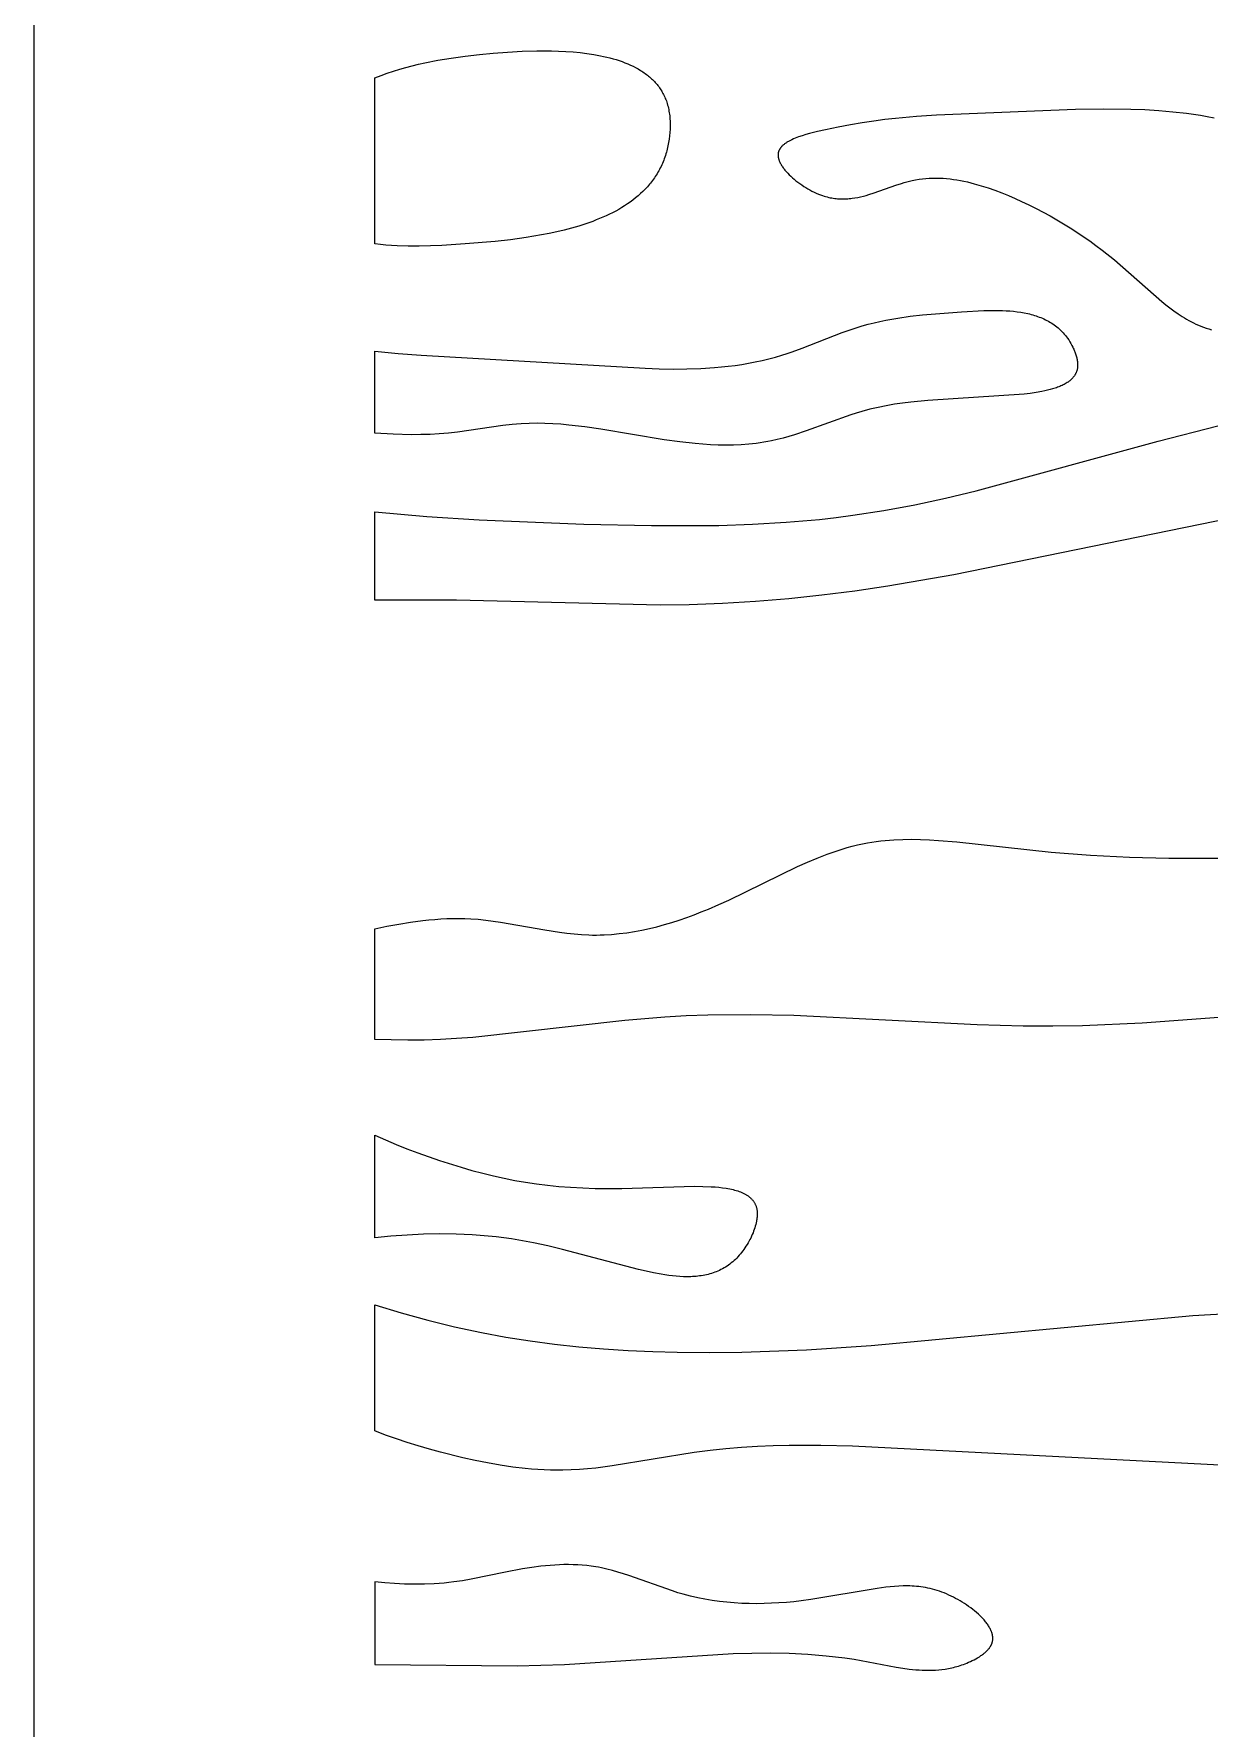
# Model space of a CAD drawing. Header units: millimetres. Extents: x 735 to 1140, y 263 to 1308.
# Drawn here: x 735.2 to 907.6, y 525.6 to 773.9 of the extents above; entities that cross this region are included whole.
import ezdxf

# ---------------------------------------------------------------- set-up
doc = ezdxf.new("R2010")
doc.units = ezdxf.units.MM
doc.layers.add('DEFAULT_LAYER', color=1, linetype='Continuous', true_color=0xff0000)

msp = doc.modelspace()

# ---------------------------------------------------------------- linework, layer by layer
at = {"layer": 'DEFAULT_LAYER'}
for p, q in [((735.25, 1308.34), (735.25, 262.59)), ((792.57, 769.71), (794.47, 770.08)), ((794.47, 770.08), (796.43, 770.4)), ((796.43, 770.4), (798.47, 770.68)), ((798.47, 770.68), (800.6, 770.92)), ((800.6, 770.92), (802.62, 771.12)), ((802.62, 771.12), (804.7, 771.28)), ((804.7, 771.28), (806.83, 771.4)), ((806.83, 771.4), (808.99, 771.46)), ((808.99, 771.46), (811.14, 771.45)), ((811.14, 771.45), (812.2, 771.42)), ((812.2, 771.42), (813.26, 771.37)), ((813.26, 771.37), (814.31, 771.3)), ((814.31, 771.3), (815.34, 771.2)), ((815.34, 771.2), (816.35, 771.07)), ((816.35, 771.07), (817.35, 770.92)), ((817.35, 770.92), (818.32, 770.75)), ((818.32, 770.75), (818.79, 770.65)), ((818.79, 770.65), (819.26, 770.54)), ((819.26, 770.54), (819.72, 770.42)), ((819.72, 770.42), (820.18, 770.3)), ((820.18, 770.3), (820.62, 770.17)), ((820.62, 770.17), (821.06, 770.03)), ((821.06, 770.03), (821.49, 769.88)), ((785.25, 767.52), (786.16, 767.86)), ((786.16, 767.86), (787.07, 768.19)), ((787.07, 768.19), (787.98, 768.49)), ((787.98, 768.49), (788.89, 768.77)), ((788.89, 768.77), (789.8, 769.03)), ((789.8, 769.03), (790.71, 769.28)), ((790.71, 769.28), (791.64, 769.5)), ((791.64, 769.5), (792.57, 769.71)), ((821.49, 769.88), (821.91, 769.72)), ((821.91, 769.72), (822.32, 769.56)), ((822.32, 769.56), (822.72, 769.38)), ((822.72, 769.38), (823.11, 769.2)), ((823.11, 769.2), (823.49, 769)), ((823.49, 769), (823.86, 768.8)), ((823.86, 768.8), (824.21, 768.59)), ((824.21, 768.59), (824.39, 768.48)), ((824.39, 768.48), (824.56, 768.37)), ((824.56, 768.37), (824.73, 768.25)), ((824.73, 768.25), (824.9, 768.13)), ((824.9, 768.13), (825.06, 768.01)), ((825.06, 768.01), (825.22, 767.89)), ((825.22, 767.89), (825.37, 767.76)), ((825.37, 767.76), (825.53, 767.64)), ((825.53, 767.64), (825.68, 767.51)), ((785.25, 743.15), (785.25, 767.52)), ((825.68, 767.51), (825.82, 767.37)), ((825.82, 767.37), (825.97, 767.24)), ((825.97, 767.24), (826.1, 767.1)), ((826.1, 767.1), (826.24, 766.96)), ((826.24, 766.96), (826.37, 766.81)), ((826.37, 766.81), (826.5, 766.67)), ((826.5, 766.67), (826.63, 766.52)), ((826.63, 766.52), (826.75, 766.36)), ((826.75, 766.36), (826.87, 766.21)), ((826.87, 766.21), (826.98, 766.05)), ((826.98, 766.05), (827.09, 765.89)), ((827.09, 765.89), (827.2, 765.72)), ((827.2, 765.72), (827.31, 765.56)), ((827.31, 765.56), (827.4, 765.39)), ((827.4, 765.39), (827.5, 765.21)), ((827.5, 765.21), (827.59, 765.04)), ((827.59, 765.04), (827.68, 764.86)), ((827.68, 764.86), (827.76, 764.68)), ((827.76, 764.68), (827.84, 764.49)), ((827.84, 764.49), (827.92, 764.3)), ((827.92, 764.3), (827.99, 764.11)), ((827.99, 764.11), (828.05, 763.92)), ((828.05, 763.92), (828.12, 763.72)), ((828.12, 763.72), (828.18, 763.5)), ((828.18, 763.5), (828.24, 763.28)), ((828.24, 763.28), (828.29, 763.06)), ((828.29, 763.06), (828.34, 762.84)), ((828.34, 762.84), (828.38, 762.61)), ((828.38, 762.61), (828.42, 762.38)), ((887.98, 762.84), (867.61, 762.01)), ((892.03, 762.91), (887.98, 762.84)), ((896.11, 762.87), (892.03, 762.91)), ((898.16, 762.79), (896.11, 762.87)), ((900.2, 762.67), (898.16, 762.79)), ((902.24, 762.49), (900.2, 762.67)), ((828.42, 762.38), (828.45, 762.15)), ((828.45, 762.15), (828.48, 761.91)), ((828.48, 761.91), (828.5, 761.67)), ((828.5, 761.67), (828.52, 761.44)), ((828.52, 761.44), (828.53, 761.2)), ((828.53, 761.2), (828.54, 760.95)), ((828.54, 760.95), (828.55, 760.71)), ((828.55, 760.22), (828.54, 759.98)), ((828.55, 760.71), (828.55, 760.47)), ((828.55, 760.47), (828.55, 760.22)), ((853.19, 760.28), (851.32, 759.89)), ((854.99, 760.62), (853.19, 760.28)), ((856.72, 760.91), (854.99, 760.62)), ((858.4, 761.17), (856.72, 760.91)), ((860.03, 761.38), (858.4, 761.17)), ((861.61, 761.56), (860.03, 761.38)), ((864.66, 761.83), (861.61, 761.56)), ((867.61, 762.01), (864.66, 761.83)), ((904.28, 762.26), (902.24, 762.49)), ((906.3, 761.96), (904.28, 762.26)), ((907.31, 761.78), (906.3, 761.96)), ((908.32, 761.59), (907.31, 761.78)), ((828.33, 758.01), (828.23, 757.53)), ((828.4, 758.5), (828.33, 758.01)), ((828.47, 758.99), (828.4, 758.5)), ((828.51, 759.48), (828.47, 758.99)), ((828.54, 759.98), (828.51, 759.48)), ((845.09, 757.62), (845.02, 757.55)), ((845.17, 757.68), (845.09, 757.62)), ((845.25, 757.75), (845.17, 757.68)), ((845.33, 757.81), (845.25, 757.75)), ((845.41, 757.87), (845.33, 757.81)), ((845.5, 757.93), (845.41, 757.87)), ((845.59, 757.99), (845.5, 757.93)), ((845.68, 758.05), (845.59, 757.99)), ((845.78, 758.11), (845.68, 758.05)), ((845.88, 758.16), (845.78, 758.11)), ((845.98, 758.22), (845.88, 758.16)), ((846.19, 758.33), (845.98, 758.22)), ((846.41, 758.43), (846.19, 758.33)), ((846.64, 758.54), (846.41, 758.43)), ((846.87, 758.64), (846.64, 758.54)), ((847.12, 758.73), (846.87, 758.64)), ((847.37, 758.83), (847.12, 758.73)), ((847.89, 759.01), (847.37, 758.83)), ((848.44, 759.17), (847.89, 759.01)), ((849, 759.33), (848.44, 759.17)), ((850.16, 759.63), (849, 759.33)), ((851.32, 759.89), (850.16, 759.63)), ((827.51, 755.18), (827.41, 754.96)), ((827.6, 755.41), (827.51, 755.18)), ((827.69, 755.64), (827.6, 755.41)), ((827.77, 755.88), (827.69, 755.64)), ((827.86, 756.12), (827.77, 755.88)), ((827.93, 756.35), (827.86, 756.12)), ((828, 756.58), (827.93, 756.35)), ((828.06, 756.81), (828, 756.58)), ((828.12, 757.05), (828.06, 756.81)), ((828.23, 757.53), (828.12, 757.05)), ((844.39, 756.36), (844.38, 756.31)), ((844.38, 756.31), (844.38, 756.26)), ((844.38, 756.26), (844.38, 756.2)), ((844.38, 756.2), (844.38, 756.15)), ((844.38, 756.15), (844.38, 756.1)), ((844.38, 756.1), (844.39, 756.05)), ((844.4, 756.46), (844.39, 756.41)), ((844.39, 756.41), (844.39, 756.36)), ((844.39, 756.05), (844.39, 756)), ((844.39, 756), (844.4, 755.94)), ((844.41, 756.55), (844.4, 756.5)), ((844.4, 756.5), (844.4, 756.46)), ((844.4, 755.94), (844.4, 755.89)), ((844.4, 755.89), (844.41, 755.84)), ((844.43, 756.6), (844.41, 756.55)), ((844.41, 755.84), (844.42, 755.79)), ((844.42, 755.79), (844.44, 755.73)), ((844.44, 756.64), (844.43, 756.6)), ((844.45, 756.68), (844.44, 756.64)), ((844.44, 755.73), (844.45, 755.68)), ((844.46, 756.72), (844.45, 756.68)), ((844.45, 755.68), (844.46, 755.62)), ((844.47, 756.76), (844.46, 756.72)), ((844.46, 755.62), (844.48, 755.57)), ((844.49, 756.8), (844.47, 756.76)), ((844.48, 755.57), (844.5, 755.51)), ((844.5, 756.84), (844.49, 756.8)), ((844.52, 756.88), (844.5, 756.84)), ((844.5, 755.51), (844.51, 755.46)), ((844.51, 755.46), (844.53, 755.4)), ((844.54, 756.91), (844.52, 756.88)), ((844.53, 755.4), (844.55, 755.35)), ((844.56, 756.95), (844.54, 756.91)), ((844.55, 755.35), (844.6, 755.24)), ((844.58, 756.99), (844.56, 756.95)), ((844.6, 757.03), (844.58, 756.99)), ((844.62, 757.06), (844.6, 757.03)), ((844.6, 755.24), (844.65, 755.13)), ((844.64, 757.1), (844.62, 757.06)), ((844.67, 757.14), (844.64, 757.1)), ((844.65, 755.13), (844.7, 755.01)), ((844.69, 757.17), (844.67, 757.14)), ((844.72, 757.21), (844.69, 757.17)), ((844.74, 757.24), (844.72, 757.21)), ((844.77, 757.28), (844.74, 757.24)), ((844.8, 757.31), (844.77, 757.28)), ((844.83, 757.35), (844.8, 757.31)), ((844.86, 757.38), (844.83, 757.35)), ((844.89, 757.42), (844.86, 757.38)), ((844.95, 757.49), (844.89, 757.42)), ((845.02, 757.55), (844.95, 757.49)), ((826.1, 752.65), (825.96, 752.46)), ((826.24, 752.85), (826.1, 752.65)), ((826.37, 753.05), (826.24, 752.85)), ((826.5, 753.25), (826.37, 753.05)), ((826.63, 753.45), (826.5, 753.25)), ((826.75, 753.66), (826.63, 753.45)), ((826.87, 753.87), (826.75, 753.66)), ((826.99, 754.08), (826.87, 753.87)), ((827.1, 754.29), (826.99, 754.08)), ((827.21, 754.51), (827.1, 754.29)), ((827.31, 754.73), (827.21, 754.51)), ((827.41, 754.96), (827.31, 754.73)), ((844.7, 755.01), (844.76, 754.9)), ((844.76, 754.9), (844.82, 754.78)), ((844.82, 754.78), (844.89, 754.67)), ((844.89, 754.67), (844.96, 754.56)), ((844.96, 754.56), (845.04, 754.44)), ((845.04, 754.44), (845.12, 754.33)), ((845.12, 754.33), (845.2, 754.21)), ((845.2, 754.21), (845.29, 754.09)), ((845.29, 754.09), (845.38, 753.98)), ((845.38, 753.98), (845.48, 753.86)), ((845.48, 753.86), (845.58, 753.75)), ((845.58, 753.75), (845.79, 753.52)), ((845.79, 753.52), (846.01, 753.29)), ((846.01, 753.29), (846.24, 753.07)), ((846.24, 753.07), (846.48, 752.84)), ((846.48, 752.84), (846.73, 752.62)), ((846.73, 752.62), (847, 752.41)), ((864.55, 752.56), (865.05, 752.64)), ((865.05, 752.64), (865.55, 752.7)), ((865.55, 752.7), (866.05, 752.75)), ((866.05, 752.75), (866.55, 752.78)), ((866.55, 752.78), (867.05, 752.8)), ((867.05, 752.8), (867.56, 752.8)), ((867.56, 752.8), (868.07, 752.79)), ((868.07, 752.79), (868.57, 752.77)), ((868.57, 752.77), (869.08, 752.73)), ((869.08, 752.73), (869.59, 752.67)), ((869.59, 752.67), (870.1, 752.61)), ((823.84, 750.2), (823.46, 749.89)), ((824.2, 750.52), (823.84, 750.2)), ((824.55, 750.85), (824.2, 750.52)), ((824.88, 751.19), (824.55, 750.85)), ((825.21, 751.54), (824.88, 751.19)), ((825.36, 751.72), (825.21, 751.54)), ((825.52, 751.9), (825.36, 751.72)), ((825.67, 752.08), (825.52, 751.9)), ((825.82, 752.27), (825.67, 752.08)), ((825.96, 752.46), (825.82, 752.27)), ((847, 752.41), (847.27, 752.2)), ((847.27, 752.2), (847.55, 751.99)), ((847.55, 751.99), (847.84, 751.79)), ((847.84, 751.79), (848.13, 751.59)), ((848.13, 751.59), (848.43, 751.41)), ((848.43, 751.41), (848.73, 751.23)), ((848.73, 751.23), (849.03, 751.06)), ((849.03, 751.06), (849.34, 750.89)), ((849.34, 750.89), (849.65, 750.74)), ((849.65, 750.74), (849.97, 750.6)), ((849.97, 750.6), (850.28, 750.46)), ((850.28, 750.46), (850.59, 750.34)), ((850.59, 750.34), (850.9, 750.23)), ((850.9, 750.23), (851.13, 750.16)), ((851.13, 750.16), (851.35, 750.09)), ((856.47, 750.07), (856.88, 750.16)), ((856.88, 750.16), (857.28, 750.27)), ((857.28, 750.27), (857.68, 750.39)), ((857.68, 750.39), (858.49, 750.64)), ((858.49, 750.64), (861.66, 751.77)), ((861.66, 751.77), (862.46, 752.03)), ((862.46, 752.03), (862.86, 752.15)), ((862.86, 752.15), (863.26, 752.27)), ((863.26, 752.27), (863.66, 752.37)), ((863.66, 752.37), (864.06, 752.46)), ((864.06, 752.46), (864.55, 752.56)), ((870.1, 752.61), (870.61, 752.53)), ((870.61, 752.53), (871.12, 752.44)), ((871.12, 752.44), (871.63, 752.34)), ((871.63, 752.34), (872.14, 752.23)), ((872.14, 752.23), (872.64, 752.11)), ((872.64, 752.11), (873.15, 751.98)), ((873.15, 751.98), (874.16, 751.69)), ((874.16, 751.69), (875.17, 751.37)), ((875.17, 751.37), (876.17, 751.02)), ((876.17, 751.02), (877.17, 750.64)), ((877.17, 750.64), (878.15, 750.24)), ((878.15, 750.24), (879.12, 749.82)), ((820.11, 747.73), (819.64, 747.5)), ((820.56, 747.97), (820.11, 747.73)), ((821, 748.22), (820.56, 747.97)), ((821.44, 748.47), (821, 748.22)), ((821.86, 748.74), (821.44, 748.47)), ((822.28, 749.01), (821.86, 748.74)), ((822.68, 749.29), (822.28, 749.01)), ((823.08, 749.58), (822.68, 749.29)), ((823.46, 749.89), (823.08, 749.58)), ((851.35, 750.09), (851.58, 750.03)), ((851.58, 750.03), (851.8, 749.98)), ((851.8, 749.98), (852.02, 749.93)), ((852.02, 749.93), (852.24, 749.89)), ((852.24, 749.89), (852.46, 749.85)), ((852.46, 749.85), (852.68, 749.82)), ((852.68, 749.82), (852.9, 749.8)), ((852.9, 749.8), (853.11, 749.78)), ((853.11, 749.78), (853.33, 749.76)), ((853.33, 749.76), (853.54, 749.75)), ((853.54, 749.75), (853.76, 749.75)), ((853.76, 749.75), (853.97, 749.75)), ((853.97, 749.75), (854.18, 749.75)), ((854.18, 749.75), (854.39, 749.76)), ((854.39, 749.76), (854.61, 749.78)), ((854.61, 749.78), (854.82, 749.79)), ((854.82, 749.79), (855.02, 749.82)), ((855.02, 749.82), (855.23, 749.84)), ((855.23, 749.84), (855.65, 749.9)), ((855.65, 749.9), (856.06, 749.98)), ((856.06, 749.98), (856.47, 750.07)), ((879.12, 749.82), (880.09, 749.38)), ((880.09, 749.38), (881.15, 748.88)), ((881.15, 748.88), (882.2, 748.35)), ((882.2, 748.35), (883.24, 747.82)), ((883.24, 747.82), (884.25, 747.26)), ((813.02, 745.17), (811.92, 744.91)), ((814.1, 745.46), (813.02, 745.17)), ((815.16, 745.77), (814.1, 745.46)), ((816.2, 746.1), (815.16, 745.77)), ((817.22, 746.46), (816.2, 746.1)), ((817.72, 746.66), (817.22, 746.46)), ((818.21, 746.86), (817.72, 746.66)), ((818.7, 747.06), (818.21, 746.86)), ((819.17, 747.28), (818.7, 747.06)), ((819.64, 747.5), (819.17, 747.28)), ((884.25, 747.26), (885.26, 746.69)), ((885.26, 746.69), (886.24, 746.11)), ((886.24, 746.11), (887.22, 745.51)), ((887.22, 745.51), (888.18, 744.89)), ((786.07, 743.06), (785.25, 743.15)), ((786.88, 742.99), (786.07, 743.06)), ((788.51, 742.88), (786.88, 742.99)), ((790.13, 742.83), (788.51, 742.88)), ((791.76, 742.83), (790.13, 742.83)), ((793.4, 742.86), (791.76, 742.83)), ((795.06, 742.93), (793.4, 742.86)), ((798.5, 743.15), (795.06, 742.93)), ((802.9, 743.52), (798.5, 743.15)), ((805.16, 743.77), (802.9, 743.52)), ((807.43, 744.08), (805.16, 743.77)), ((809.69, 744.46), (807.43, 744.08)), ((810.81, 744.68), (809.69, 744.46)), ((811.92, 744.91), (810.81, 744.68)), ((888.18, 744.89), (889.13, 744.25)), ((889.13, 744.25), (890.07, 743.6)), ((890.07, 743.6), (890.99, 742.93)), ((890.99, 742.93), (891.91, 742.24)), ((891.91, 742.24), (893.71, 740.81)), ((893.71, 740.81), (900.64, 734.7)), ((863.73, 732.54), (865.55, 732.75)), ((865.55, 732.75), (871.26, 733.19)), ((871.26, 733.19), (874.55, 733.37)), ((874.55, 733.37), (875.65, 733.4)), ((875.65, 733.4), (876.75, 733.39)), ((876.75, 733.39), (877.3, 733.38)), ((877.3, 733.38), (877.84, 733.35)), ((877.84, 733.35), (878.38, 733.32)), ((878.38, 733.32), (878.91, 733.27)), ((878.91, 733.27), (879.44, 733.21)), ((879.44, 733.21), (879.96, 733.13)), ((879.96, 733.13), (880.47, 733.04)), ((880.47, 733.04), (880.98, 732.94)), ((880.98, 732.94), (881.23, 732.88)), ((881.23, 732.88), (881.48, 732.81)), ((881.48, 732.81), (881.72, 732.75)), ((881.72, 732.75), (881.96, 732.68)), ((900.64, 734.7), (901.23, 734.22)), ((901.23, 734.22), (901.82, 733.76)), ((901.82, 733.76), (902.42, 733.32)), ((902.42, 733.32), (903.03, 732.89)), ((903.03, 732.89), (903.65, 732.49)), ((853.79, 730.14), (855.26, 730.66)), ((855.26, 730.66), (855.99, 730.9)), ((855.99, 730.9), (856.73, 731.13)), ((856.73, 731.13), (857.59, 731.37)), ((857.59, 731.37), (858.45, 731.6)), ((858.45, 731.6), (859.32, 731.8)), ((859.32, 731.8), (860.19, 731.98)), ((860.19, 731.98), (861.07, 732.14)), ((861.07, 732.14), (861.95, 732.29)), ((861.95, 732.29), (863.73, 732.54)), ((881.96, 732.68), (882.2, 732.6)), ((882.2, 732.6), (882.44, 732.52)), ((882.44, 732.52), (882.67, 732.43)), ((882.67, 732.43), (882.91, 732.34)), ((882.91, 732.34), (883.14, 732.25)), ((883.14, 732.25), (883.36, 732.15)), ((883.36, 732.15), (883.58, 732.04)), ((883.58, 732.04), (883.8, 731.93)), ((883.8, 731.93), (884.02, 731.81)), ((884.02, 731.81), (884.23, 731.69)), ((884.23, 731.69), (884.44, 731.56)), ((884.44, 731.56), (884.65, 731.43)), ((884.65, 731.43), (884.85, 731.29)), ((884.85, 731.29), (885.05, 731.14)), ((885.05, 731.14), (885.25, 730.99)), ((885.25, 730.99), (885.44, 730.83)), ((885.44, 730.83), (885.62, 730.67)), ((885.62, 730.67), (885.81, 730.49)), ((885.81, 730.49), (885.99, 730.32)), ((885.99, 730.32), (886.16, 730.13)), ((903.65, 732.49), (903.96, 732.3)), ((903.96, 732.3), (904.28, 732.12)), ((904.28, 732.12), (904.6, 731.94)), ((904.6, 731.94), (904.92, 731.77)), ((904.92, 731.77), (905.28, 731.58)), ((905.28, 731.58), (905.65, 731.41)), ((905.65, 731.41), (906.02, 731.25)), ((906.02, 731.25), (906.39, 731.09)), ((906.39, 731.09), (906.76, 730.94)), ((906.76, 730.94), (907.14, 730.81)), ((907.14, 730.81), (907.53, 730.68)), ((907.53, 730.68), (907.91, 730.56)), ((846.44, 727.32), (847.92, 727.86)), ((847.92, 727.86), (853.79, 730.14)), ((886.16, 730.13), (886.33, 729.94)), ((886.33, 729.94), (886.5, 729.74)), ((886.5, 729.74), (886.66, 729.54)), ((886.66, 729.54), (886.82, 729.32)), ((886.82, 729.32), (886.99, 729.07)), ((886.99, 729.07), (887.15, 728.82)), ((887.15, 728.82), (887.31, 728.55)), ((887.31, 728.55), (887.46, 728.28)), ((887.46, 728.28), (887.6, 728.01)), ((887.6, 728.01), (887.66, 727.87)), ((887.66, 727.87), (887.73, 727.73)), ((785.25, 727.43), (788.65, 727.1)), ((785.25, 715.4), (785.25, 727.43)), ((788.65, 727.1), (792.04, 726.84)), ((792.04, 726.84), (824.87, 724.92)), ((837.06, 725.22), (838.06, 725.34)), ((838.06, 725.34), (839.06, 725.49)), ((839.06, 725.49), (840.05, 725.65)), ((840.05, 725.65), (841.04, 725.84)), ((841.04, 725.84), (842.02, 726.05)), ((842.02, 726.05), (843, 726.29)), ((843, 726.29), (843.98, 726.55)), ((843.98, 726.55), (844.95, 726.83)), ((844.95, 726.83), (845.7, 727.07)), ((845.7, 727.07), (846.44, 727.32)), ((887.73, 727.73), (887.79, 727.59)), ((887.79, 727.59), (887.85, 727.45)), ((887.85, 727.45), (887.9, 727.31)), ((887.9, 727.31), (887.95, 727.17)), ((887.95, 727.17), (888, 727.03)), ((888, 727.03), (888.05, 726.89)), ((888.05, 726.89), (888.09, 726.75)), ((888.09, 726.75), (888.13, 726.61)), ((888.13, 726.61), (888.16, 726.47)), ((888.16, 726.47), (888.19, 726.33)), ((888.19, 726.33), (888.22, 726.19)), ((888.22, 726.19), (888.24, 726.06)), ((888.24, 726.06), (888.26, 725.92)), ((888.26, 725.92), (888.28, 725.79)), ((888.28, 725.79), (888.29, 725.66)), ((888.29, 725.66), (888.29, 725.53)), ((888.29, 725.53), (888.3, 725.4)), ((888.3, 725.4), (888.3, 725.33)), ((888.3, 725.33), (888.29, 725.27)), ((824.87, 724.92), (826.92, 724.85)), ((826.92, 724.85), (828.97, 724.81)), ((828.97, 724.81), (831, 724.83)), ((831, 724.83), (833.04, 724.89)), ((833.04, 724.89), (835.06, 725.02)), ((835.06, 725.02), (836.06, 725.11)), ((836.06, 725.11), (837.06, 725.22)), ((886.75, 722.81), (886.62, 722.73)), ((886.89, 722.9), (886.75, 722.81)), ((887.01, 722.99), (886.89, 722.9)), ((887.08, 723.04), (887.01, 722.99)), ((887.14, 723.08), (887.08, 723.04)), ((887.2, 723.13), (887.14, 723.08)), ((887.25, 723.18), (887.2, 723.13)), ((887.31, 723.23), (887.25, 723.18)), ((887.36, 723.28), (887.31, 723.23)), ((887.42, 723.33), (887.36, 723.28)), ((887.47, 723.38), (887.42, 723.33)), ((887.52, 723.44), (887.47, 723.38)), ((887.57, 723.49), (887.52, 723.44)), ((887.62, 723.54), (887.57, 723.49)), ((887.66, 723.6), (887.62, 723.54)), ((887.71, 723.66), (887.66, 723.6)), ((887.75, 723.71), (887.71, 723.66)), ((887.79, 723.77), (887.75, 723.71)), ((887.83, 723.83), (887.79, 723.77)), ((887.87, 723.89), (887.83, 723.83)), ((887.91, 723.95), (887.87, 723.89)), ((887.95, 724.01), (887.91, 723.95)), ((887.98, 724.07), (887.95, 724.01)), ((888.01, 724.13), (887.98, 724.07)), ((888.04, 724.2), (888.01, 724.13)), ((888.07, 724.26), (888.04, 724.2)), ((888.1, 724.32), (888.07, 724.26)), ((888.12, 724.39), (888.1, 724.32)), ((888.15, 724.46), (888.12, 724.39)), ((888.17, 724.53), (888.15, 724.46)), ((888.19, 724.59), (888.17, 724.53)), ((888.21, 724.66), (888.19, 724.59)), ((888.23, 724.73), (888.21, 724.66)), ((888.24, 724.81), (888.23, 724.73)), ((888.26, 724.88), (888.24, 724.81)), ((888.27, 724.95), (888.26, 724.88)), ((888.28, 725.03), (888.27, 724.95)), ((888.29, 725.15), (888.28, 725.09)), ((888.28, 725.09), (888.28, 725.03)), ((888.29, 725.27), (888.29, 725.21)), ((888.29, 725.21), (888.29, 725.15)), ((880.45, 721.14), (866.34, 720.2)), ((881.34, 721.24), (880.45, 721.14)), ((882.21, 721.37), (881.34, 721.24)), ((883.05, 721.52), (882.21, 721.37)), ((883.47, 721.6), (883.05, 721.52)), ((883.87, 721.69), (883.47, 721.6)), ((884.26, 721.79), (883.87, 721.69)), ((884.64, 721.9), (884.26, 721.79)), ((885.01, 722.01), (884.64, 721.9)), ((885.19, 722.07), (885.01, 722.01)), ((885.36, 722.13), (885.19, 722.07)), ((885.53, 722.2), (885.36, 722.13)), ((885.7, 722.27), (885.53, 722.2)), ((885.86, 722.34), (885.7, 722.27)), ((886.02, 722.41), (885.86, 722.34)), ((886.18, 722.48), (886.02, 722.41)), ((886.33, 722.56), (886.18, 722.48)), ((886.48, 722.64), (886.33, 722.56)), ((886.62, 722.73), (886.48, 722.64)), ((855.05, 718.08), (848.48, 715.73)), ((855.85, 718.34), (855.05, 718.08)), ((856.64, 718.58), (855.85, 718.34)), ((857.84, 718.91), (856.64, 718.58)), ((859.04, 719.19), (857.84, 718.91)), ((860.24, 719.43), (859.04, 719.19)), ((861.43, 719.64), (860.24, 719.43)), ((862.64, 719.82), (861.43, 719.64)), ((863.85, 719.97), (862.64, 719.82)), ((866.34, 720.2), (863.85, 719.97)), ((787.94, 715.25), (785.25, 715.4)), ((796.03, 715.4), (794.69, 715.29)), ((797.37, 715.55), (796.03, 715.4)), ((804.03, 716.51), (797.37, 715.55)), ((805.36, 716.66), (804.03, 716.51)), ((806.03, 716.72), (805.36, 716.66)), ((806.69, 716.77), (806.03, 716.72)), ((807.86, 716.83), (806.69, 716.77)), ((809.03, 716.85), (807.86, 716.83)), ((810.19, 716.83), (809.03, 716.85)), ((811.36, 716.78), (810.19, 716.83)), ((812.53, 716.71), (811.36, 716.78)), ((813.69, 716.6), (812.53, 716.71)), ((816.03, 716.33), (813.69, 716.6)), ((818.38, 715.99), (816.03, 716.33)), ((827.69, 714.44), (818.38, 715.99)), ((848.48, 715.73), (846.8, 715.18)), ((900.09, 714.25), (908.87, 716.5)), ((790.64, 715.18), (787.94, 715.25)), ((791.99, 715.19), (790.64, 715.18)), ((793.34, 715.22), (791.99, 715.19)), ((794.69, 715.29), (793.34, 715.22)), ((829.95, 714.12), (827.69, 714.44)), ((832.21, 713.87), (829.95, 714.12)), ((833.33, 713.78), (832.21, 713.87)), ((834.46, 713.7), (833.33, 713.78)), ((835.59, 713.66), (834.46, 713.7)), ((836.71, 713.64), (835.59, 713.66)), ((837.83, 713.66), (836.71, 713.64)), ((838.95, 713.7), (837.83, 713.66)), ((840.07, 713.79), (838.95, 713.7)), ((840.63, 713.84), (840.07, 713.79)), ((841.18, 713.91), (840.63, 713.84)), ((841.74, 713.99), (841.18, 713.91)), ((842.29, 714.07), (841.74, 713.99)), ((842.85, 714.17), (842.29, 714.07)), ((843.4, 714.28), (842.85, 714.17)), ((844.26, 714.47), (843.4, 714.28)), ((845.11, 714.69), (844.26, 714.47)), ((845.96, 714.92), (845.11, 714.69)), ((846.8, 715.18), (845.96, 714.92)), ((873.43, 706.96), (900.09, 714.25)), ((864.43, 704.92), (868.94, 705.89)), ((868.94, 705.89), (873.43, 706.96)), ((785.25, 703.88), (792.89, 703.21)), ((785.25, 690.9), (785.25, 703.88)), ((792.89, 703.21), (800.54, 702.71)), ((850.47, 702.77), (852.91, 703.04)), ((852.91, 703.04), (855.35, 703.36)), ((855.35, 703.36), (859.9, 704.07)), ((859.9, 704.07), (864.43, 704.92)), ((916.46, 704.13), (870.17, 694.62)), ((800.54, 702.71), (815.89, 702.07)), ((815.89, 702.07), (825.8, 701.85)), ((825.8, 701.85), (835.7, 701.89)), ((835.7, 701.89), (840.64, 702.05)), ((840.64, 702.05), (845.56, 702.34)), ((845.56, 702.34), (850.47, 702.77)), ((870.17, 694.62), (860.49, 692.96)), ((797.22, 690.9), (785.25, 690.9)), ((827.09, 690.2), (797.22, 690.9)), ((841.08, 690.72), (836.22, 690.43)), ((845.94, 691.13), (841.08, 690.72)), ((850.8, 691.64), (845.94, 691.13)), ((855.65, 692.25), (850.8, 691.64)), ((860.49, 692.96), (855.65, 692.25)), ((831.35, 690.26), (827.09, 690.2)), ((836.22, 690.43), (831.35, 690.26)), ((860.06, 655.69), (860.7, 655.75)), ((860.7, 655.75), (861.35, 655.79)), ((861.35, 655.79), (862.65, 655.85)), ((862.65, 655.85), (863.95, 655.86)), ((863.95, 655.86), (865.27, 655.84)), ((865.27, 655.84), (866.59, 655.79)), ((866.59, 655.79), (867.92, 655.71)), ((850.13, 653.12), (851.58, 653.68)), ((851.58, 653.68), (852.31, 653.95)), ((852.31, 653.95), (853.05, 654.19)), ((853.05, 654.19), (853.78, 654.43)), ((853.78, 654.43), (854.52, 654.64)), ((854.52, 654.64), (855.26, 654.85)), ((855.26, 654.85), (856.01, 655.03)), ((856.01, 655.03), (856.76, 655.19)), ((856.76, 655.19), (857.51, 655.34)), ((857.51, 655.34), (858.14, 655.45)), ((858.14, 655.45), (858.78, 655.54)), ((858.78, 655.54), (859.42, 655.62)), ((859.42, 655.62), (860.06, 655.69)), ((867.92, 655.71), (870.58, 655.48)), ((870.58, 655.48), (884.41, 653.97)), ((884.41, 653.97), (890.18, 653.54)), ((890.18, 653.54), (895.92, 653.26)), ((837.14, 646.96), (847.24, 651.87)), ((847.24, 651.87), (848.68, 652.52)), ((848.68, 652.52), (850.13, 653.12)), ((895.92, 653.26), (901.67, 653.11)), ((901.67, 653.11), (908.93, 653.12)), ((834.19, 645.64), (835.67, 646.29)), ((835.67, 646.29), (837.14, 646.96)), ((786.99, 643.11), (788.74, 643.43)), ((788.74, 643.43), (790.49, 643.71)), ((790.49, 643.71), (792.26, 643.94)), ((792.26, 643.94), (793.14, 644.04)), ((793.14, 644.04), (794.03, 644.12)), ((794.03, 644.12), (794.91, 644.18)), ((794.91, 644.18), (795.8, 644.23)), ((795.8, 644.23), (796.68, 644.25)), ((796.68, 644.25), (797.57, 644.26)), ((797.57, 644.26), (798.45, 644.24)), ((798.45, 644.24), (799.33, 644.2)), ((799.33, 644.2), (800.42, 644.13)), ((800.42, 644.13), (801.51, 644.02)), ((801.51, 644.02), (802.59, 643.88)), ((802.59, 643.88), (803.67, 643.72)), ((803.67, 643.72), (810.15, 642.58)), ((826.61, 643.05), (827.71, 643.35)), ((827.71, 643.35), (828.8, 643.67)), ((828.8, 643.67), (829.89, 644.02)), ((829.89, 644.02), (830.98, 644.39)), ((830.98, 644.39), (832.05, 644.79)), ((832.05, 644.79), (833.12, 645.21)), ((833.12, 645.21), (834.19, 645.64)), ((785.25, 642.76), (786.99, 643.11)), ((785.25, 626.51), (785.25, 642.76)), ((810.15, 642.58), (812.31, 642.24)), ((812.31, 642.24), (813.39, 642.1)), ((813.39, 642.1), (814.47, 641.98)), ((814.47, 641.98), (815.55, 641.9)), ((815.55, 641.9), (816.63, 641.85)), ((816.63, 641.85), (817.18, 641.83)), ((817.18, 641.83), (817.74, 641.83)), ((817.74, 641.83), (818.3, 641.84)), ((818.3, 641.84), (818.85, 641.86)), ((818.85, 641.86), (819.97, 641.92)), ((819.97, 641.92), (821.08, 642.03)), ((821.08, 642.03), (822.19, 642.17)), ((822.19, 642.17), (823.3, 642.34)), ((823.3, 642.34), (824.41, 642.55)), ((824.41, 642.55), (825.51, 642.78)), ((825.51, 642.78), (826.61, 643.05)), ((821.9, 629.3), (799.6, 626.83)), ((827.77, 629.79), (821.9, 629.3)), ((830.91, 629.97), (827.77, 629.79)), ((834.06, 630.08), (830.91, 629.97)), ((840.38, 630.15), (834.06, 630.08)), ((846.7, 630.04), (840.38, 630.15)), ((873.59, 628.68), (846.7, 630.04)), ((880.31, 628.48), (873.59, 628.68)), ((884.68, 628.46), (880.31, 628.48)), ((889.03, 628.53), (884.68, 628.46)), ((897.78, 628.9), (889.03, 628.53)), ((916.34, 630.31), (897.78, 628.9)), ((787.65, 626.44), (785.25, 626.51)), ((790.06, 626.41), (787.65, 626.44)), ((792.47, 626.43), (790.06, 626.41)), ((794.88, 626.51), (792.47, 626.43)), ((797.24, 626.65), (794.88, 626.51)), ((799.6, 626.83), (797.24, 626.65)), ((785.25, 612.49), (786.79, 611.8)), ((785.25, 597.43), (785.25, 612.49)), ((786.79, 611.8), (788.36, 611.13)), ((788.36, 611.13), (789.95, 610.49)), ((789.95, 610.49), (791.54, 609.88)), ((791.54, 609.88), (794.74, 608.76)), ((794.74, 608.76), (797.89, 607.78)), ((797.89, 607.78), (799.49, 607.32)), ((799.49, 607.32), (801.07, 606.9)), ((801.07, 606.9), (802.63, 606.52)), ((802.63, 606.52), (804.19, 606.17)), ((804.19, 606.17), (805.76, 605.86)), ((805.76, 605.86), (807.34, 605.59)), ((807.34, 605.59), (808.95, 605.35)), ((808.95, 605.35), (810.58, 605.15)), ((810.58, 605.15), (812.25, 604.98)), ((812.25, 604.98), (813.96, 604.85)), ((813.96, 604.85), (815.73, 604.75)), ((815.73, 604.75), (817.56, 604.68)), ((817.56, 604.68), (819.46, 604.65)), ((819.46, 604.65), (821.44, 604.66)), ((821.44, 604.66), (832.11, 604.99)), ((832.11, 604.99), (833.36, 604.98)), ((833.36, 604.98), (834.56, 604.93)), ((834.56, 604.93), (835.14, 604.89)), ((835.14, 604.89), (835.7, 604.84)), ((835.7, 604.84), (836.25, 604.78)), ((836.25, 604.78), (836.78, 604.7)), ((836.78, 604.7), (837.03, 604.66)), ((837.03, 604.66), (837.29, 604.61)), ((837.29, 604.61), (837.53, 604.56)), ((837.53, 604.56), (837.77, 604.5)), ((837.77, 604.5), (838, 604.44)), ((838, 604.44), (838.23, 604.38)), ((838.23, 604.38), (838.45, 604.31)), ((838.45, 604.31), (838.67, 604.23)), ((838.67, 604.23), (838.87, 604.16)), ((838.87, 604.16), (839.08, 604.07)), ((839.08, 604.07), (839.17, 604.03)), ((839.17, 604.03), (839.27, 603.99)), ((839.27, 603.99), (839.36, 603.94)), ((839.36, 603.94), (839.46, 603.89)), ((839.46, 603.89), (839.55, 603.84)), ((839.55, 603.84), (839.63, 603.79)), ((839.63, 603.79), (839.72, 603.74)), ((839.72, 603.74), (839.8, 603.69)), ((839.8, 603.69), (839.89, 603.64)), ((839.89, 603.64), (839.97, 603.58)), ((839.97, 603.58), (840.05, 603.53)), ((840.05, 603.53), (840.12, 603.47)), ((840.12, 603.47), (840.2, 603.41)), ((840.2, 603.41), (840.27, 603.35)), ((840.27, 603.35), (840.34, 603.29)), ((840.34, 603.29), (840.4, 603.22)), ((840.4, 603.22), (840.47, 603.16)), ((840.47, 603.16), (840.53, 603.09)), ((840.53, 603.09), (840.59, 603.02)), ((840.59, 603.02), (840.65, 602.95)), ((840.65, 602.95), (840.71, 602.88)), ((840.71, 602.88), (840.76, 602.81)), ((840.76, 602.81), (840.82, 602.73)), ((840.82, 602.73), (840.86, 602.66)), ((840.86, 602.66), (840.91, 602.58)), ((840.91, 602.58), (840.96, 602.5)), ((840.96, 602.5), (841, 602.42)), ((841, 602.42), (841.04, 602.34)), ((841.04, 602.34), (841.07, 602.26)), ((841.07, 602.26), (841.11, 602.17)), ((841.11, 602.17), (841.14, 602.08)), ((841.14, 602.08), (841.17, 601.99)), ((841.17, 601.99), (841.2, 601.9)), ((841.2, 601.9), (841.22, 601.81)), ((841.22, 601.81), (841.24, 601.72)), ((841.24, 601.72), (841.26, 601.62)), ((841.26, 601.62), (841.28, 601.52)), ((841.28, 601.52), (841.29, 601.42)), ((841.29, 601.42), (841.3, 601.32)), ((841.3, 601.32), (841.31, 601.22)), ((841.31, 601.22), (841.32, 601.11)), ((841.32, 601.11), (841.32, 601.01)), ((840.88, 598.66), (840.79, 598.41)), ((840.97, 598.9), (840.88, 598.66)), ((841.04, 599.15), (840.97, 598.9)), ((841.11, 599.39), (841.04, 599.15)), ((841.16, 599.64), (841.11, 599.39)), ((841.21, 599.87), (841.16, 599.64)), ((841.23, 599.99), (841.21, 599.87)), ((841.25, 600.11), (841.23, 599.99)), ((841.27, 600.23), (841.25, 600.11)), ((841.28, 600.34), (841.27, 600.23)), ((841.3, 600.45), (841.28, 600.34)), ((841.31, 600.57), (841.3, 600.45)), ((841.32, 600.79), (841.31, 600.68)), ((841.31, 600.68), (841.31, 600.57)), ((841.32, 601.01), (841.32, 600.9)), ((841.32, 600.9), (841.32, 600.79)), ((787.61, 597.67), (785.25, 597.43)), ((789.99, 597.84), (787.61, 597.67)), ((792.38, 597.96), (789.99, 597.84)), ((794.77, 598), (792.38, 597.96)), ((797.16, 597.97), (794.77, 598)), ((799.52, 597.87), (797.16, 597.97)), ((800.7, 597.79), (799.52, 597.87)), ((801.87, 597.69), (800.7, 597.79)), ((803.03, 597.57), (801.87, 597.69)), ((804.18, 597.43), (803.03, 597.57)), ((805.27, 597.27), (804.18, 597.43)), ((806.35, 597.1), (805.27, 597.27)), ((808.49, 596.7), (806.35, 597.1)), ((810.63, 596.24), (808.49, 596.7)), ((812.78, 595.73), (810.63, 596.24)), ((839.67, 596.2), (839.52, 595.97)), ((839.82, 596.44), (839.67, 596.2)), ((839.97, 596.68), (839.82, 596.44)), ((840.1, 596.92), (839.97, 596.68)), ((840.23, 597.17), (840.1, 596.92)), ((840.36, 597.41), (840.23, 597.17)), ((840.48, 597.66), (840.36, 597.41)), ((840.59, 597.91), (840.48, 597.66)), ((840.7, 598.16), (840.59, 597.91)), ((840.79, 598.41), (840.7, 598.16)), ((823.92, 592.8), (812.78, 595.73)), ((837.52, 593.75), (837.31, 593.59)), ((837.72, 593.92), (837.52, 593.75)), ((837.92, 594.1), (837.72, 593.92)), ((838.12, 594.28), (837.92, 594.1)), ((838.31, 594.47), (838.12, 594.28)), ((838.49, 594.67), (838.31, 594.47)), ((838.67, 594.87), (838.49, 594.67)), ((838.85, 595.08), (838.67, 594.87)), ((839.02, 595.29), (838.85, 595.08)), ((839.19, 595.51), (839.02, 595.29)), ((839.36, 595.74), (839.19, 595.51)), ((839.52, 595.97), (839.36, 595.74)), ((825.02, 592.54), (823.92, 592.8)), ((826.13, 592.3), (825.02, 592.54)), ((827.24, 592.09), (826.13, 592.3)), ((827.79, 592), (827.24, 592.09)), ((828.34, 591.92), (827.79, 592)), ((828.89, 591.85), (828.34, 591.92)), ((829.44, 591.8), (828.89, 591.85)), ((829.98, 591.76), (829.44, 591.8)), ((830.52, 591.74), (829.98, 591.76)), ((831.05, 591.73), (830.52, 591.74)), ((831.58, 591.74), (831.05, 591.73)), ((831.84, 591.75), (831.58, 591.74)), ((832.1, 591.77), (831.84, 591.75)), ((832.36, 591.79), (832.1, 591.77)), ((832.61, 591.81), (832.36, 591.79)), ((832.87, 591.85), (832.61, 591.81)), ((833.12, 591.88), (832.87, 591.85)), ((833.38, 591.92), (833.12, 591.88)), ((833.63, 591.97), (833.38, 591.92)), ((833.87, 592.03), (833.63, 591.97)), ((834.12, 592.08), (833.87, 592.03)), ((834.36, 592.15), (834.12, 592.08)), ((834.6, 592.22), (834.36, 592.15)), ((834.84, 592.3), (834.6, 592.22)), ((835.08, 592.38), (834.84, 592.3)), ((835.32, 592.47), (835.08, 592.38)), ((835.55, 592.57), (835.32, 592.47)), ((835.78, 592.67), (835.55, 592.57)), ((836, 592.78), (835.78, 592.67)), ((836.23, 592.9), (836, 592.78)), ((836.45, 593.02), (836.23, 592.9)), ((836.67, 593.15), (836.45, 593.02)), ((836.89, 593.29), (836.67, 593.15)), ((837.1, 593.44), (836.89, 593.29)), ((837.31, 593.59), (837.1, 593.44)), ((785.25, 587.6), (789.12, 586.42)), ((785.25, 569.12), (785.25, 587.6)), ((789.12, 586.42), (793.02, 585.35)), ((905.2, 586.03), (918.04, 586.79)), ((793.02, 585.35), (796.95, 584.38)), ((796.95, 584.38), (800.91, 583.54)), ((858.01, 581.66), (905.2, 586.03)), ((800.91, 583.54), (804.45, 582.88)), ((804.45, 582.88), (808.02, 582.32)), ((808.02, 582.32), (811.59, 581.85)), ((811.59, 581.85), (815.18, 581.46)), ((815.18, 581.46), (818.78, 581.15)), ((848.55, 581.03), (858.01, 581.66)), ((818.78, 581.15), (822.38, 580.92)), ((822.38, 580.92), (825.99, 580.75)), ((825.99, 580.75), (829.6, 580.66)), ((829.6, 580.66), (834.34, 580.62)), ((834.34, 580.62), (839.08, 580.67)), ((839.08, 580.67), (848.55, 581.03)), ((786.82, 568.52), (785.25, 569.12)), ((788.41, 567.96), (786.82, 568.52)), ((790.01, 567.42), (788.41, 567.96)), ((791.62, 566.92), (790.01, 567.42)), ((793.24, 566.45), (791.62, 566.92)), ((794.87, 566), (793.24, 566.45)), ((836.71, 566.52), (834.4, 566.28)), ((839.03, 566.71), (836.71, 566.52)), ((841.35, 566.85), (839.03, 566.71)), ((843.67, 566.94), (841.35, 566.85)), ((845.99, 567), (843.67, 566.94)), ((850.64, 567), (845.99, 567)), ((855.3, 566.88), (850.64, 567)), ((919.56, 563.55), (855.3, 566.88)), ((798.15, 565.19), (794.87, 566)), ((799.97, 564.79), (798.15, 565.19)), ((801.79, 564.43), (799.97, 564.79)), ((803.63, 564.11), (801.79, 564.43)), ((805.46, 563.83), (803.63, 564.11)), ((820.06, 563.99), (817.65, 563.68)), ((832.09, 565.98), (820.06, 563.99)), ((834.4, 566.28), (832.09, 565.98)), ((807.3, 563.61), (805.46, 563.83)), ((808.22, 563.53), (807.3, 563.61)), ((809.15, 563.46), (808.22, 563.53)), ((810.07, 563.41), (809.15, 563.46)), ((810.99, 563.37), (810.07, 563.41)), ((811.91, 563.36), (810.99, 563.37)), ((812.83, 563.36), (811.91, 563.36)), ((814.04, 563.4), (812.83, 563.36)), ((815.24, 563.46), (814.04, 563.4)), ((816.45, 563.56), (815.24, 563.46)), ((817.65, 563.68), (816.45, 563.56)), ((808.26, 549.1), (806.92, 548.89)), ((809.6, 549.28), (808.26, 549.1)), ((810.95, 549.41), (809.6, 549.28)), ((811.63, 549.46), (810.95, 549.41)), ((812.3, 549.49), (811.63, 549.46)), ((812.98, 549.52), (812.3, 549.49)), ((813.65, 549.52), (812.98, 549.52)), ((814.32, 549.51), (813.65, 549.52)), ((814.99, 549.49), (814.32, 549.51)), ((815.66, 549.44), (814.99, 549.49)), ((816.32, 549.38), (815.66, 549.44)), ((816.98, 549.3), (816.32, 549.38)), ((817.64, 549.21), (816.98, 549.3)), ((818.05, 549.13), (817.64, 549.21)), ((818.46, 549.05), (818.05, 549.13)), ((819.27, 548.87), (818.46, 549.05)), ((786.69, 546.85), (785.25, 546.98)), ((785.25, 546.98), (785.25, 534.88)), ((788.14, 546.75), (786.69, 546.85)), ((789.6, 546.68), (788.14, 546.75)), ((791.05, 546.65), (789.6, 546.68)), ((792.51, 546.66), (791.05, 546.65)), ((793.96, 546.72), (792.51, 546.66)), ((795.4, 546.82), (793.96, 546.72)), ((796.12, 546.89), (795.4, 546.82)), ((796.84, 546.98), (796.12, 546.89)), ((798.1, 547.16), (796.84, 546.98)), ((799.36, 547.37), (798.1, 547.16)), ((804.39, 548.4), (799.36, 547.37)), ((806.92, 548.89), (804.39, 548.4)), ((820.08, 548.67), (819.27, 548.87)), ((820.89, 548.44), (820.08, 548.67)), ((821.69, 548.19), (820.89, 548.44)), ((822.49, 547.93), (821.69, 548.19)), ((828.87, 545.66), (822.49, 547.93)), ((829.67, 545.41), (828.87, 545.66)), ((830.48, 545.17), (829.67, 545.41)), ((831.53, 544.9), (830.48, 545.17)), ((832.59, 544.65), (831.53, 544.9)), ((833.65, 544.44), (832.59, 544.65)), ((834.72, 544.27), (833.65, 544.44)), ((835.8, 544.12), (834.72, 544.27)), ((836.87, 544), (835.8, 544.12)), ((837.96, 543.91), (836.87, 544)), ((845.6, 543.99), (844.51, 543.91)), ((846.69, 544.09), (845.6, 543.99)), ((847.78, 544.22), (846.69, 544.09)), ((849.2, 544.4), (847.78, 544.22)), ((858.93, 546.02), (849.2, 544.4)), ((860.19, 546.2), (858.93, 546.02)), ((860.83, 546.27), (860.19, 546.2)), ((861.46, 546.33), (860.83, 546.27)), ((862.1, 546.37), (861.46, 546.33)), ((862.74, 546.4), (862.1, 546.37)), ((863.38, 546.4), (862.74, 546.4)), ((863.7, 546.4), (863.38, 546.4)), ((864.02, 546.38), (863.7, 546.4)), ((864.35, 546.37), (864.02, 546.38)), ((864.67, 546.34), (864.35, 546.37)), ((865, 546.31), (864.67, 546.34)), ((865.33, 546.26), (865, 546.31)), ((865.66, 546.22), (865.33, 546.26)), ((865.99, 546.16), (865.66, 546.22)), ((866.33, 546.09), (865.99, 546.16)), ((866.66, 546.02), (866.33, 546.09)), ((867, 545.94), (866.66, 546.02)), ((867.34, 545.84), (867, 545.94)), ((867.68, 545.74), (867.34, 545.84)), ((868.03, 545.63), (867.68, 545.74)), ((868.37, 545.5), (868.03, 545.63)), ((868.72, 545.37), (868.37, 545.5)), ((869.08, 545.22), (868.72, 545.37)), ((869.43, 545.07), (869.08, 545.22)), ((869.76, 544.91), (869.43, 545.07)), ((870.08, 544.75), (869.76, 544.91)), ((870.41, 544.58), (870.08, 544.75)), ((870.73, 544.4), (870.41, 544.58)), ((871.06, 544.22), (870.73, 544.4)), ((871.38, 544.02), (871.06, 544.22)), ((871.7, 543.82), (871.38, 544.02)), ((839.05, 543.84), (837.96, 543.91)), ((840.14, 543.81), (839.05, 543.84)), ((841.23, 543.8), (840.14, 543.81)), ((842.32, 543.81), (841.23, 543.8)), ((843.41, 543.85), (842.32, 543.81)), ((844.51, 543.91), (843.41, 543.85)), ((872.01, 543.62), (871.7, 543.82)), ((872.32, 543.4), (872.01, 543.62)), ((872.62, 543.18), (872.32, 543.4)), ((872.92, 542.96), (872.62, 543.18)), ((873.2, 542.73), (872.92, 542.96)), ((873.48, 542.5), (873.2, 542.73)), ((873.75, 542.26), (873.48, 542.5)), ((874, 542.02), (873.75, 542.26)), ((874.25, 541.78), (874, 542.02)), ((874.48, 541.53), (874.25, 541.78)), ((874.59, 541.41), (874.48, 541.53)), ((874.69, 541.28), (874.59, 541.41)), ((874.8, 541.16), (874.69, 541.28)), ((874.9, 541.03), (874.8, 541.16)), ((874.99, 540.91), (874.9, 541.03)), ((875.08, 540.78), (874.99, 540.91)), ((875.17, 540.66), (875.08, 540.78)), ((875.25, 540.53), (875.17, 540.66)), ((875.33, 540.41), (875.25, 540.53)), ((875.4, 540.28), (875.33, 540.41)), ((875.47, 540.15), (875.4, 540.28)), ((875.53, 540.03), (875.47, 540.15)), ((875.59, 539.9), (875.53, 540.03)), ((875.64, 539.78), (875.59, 539.9)), ((875.67, 539.71), (875.64, 539.78)), ((875.69, 539.65), (875.67, 539.71)), ((875.71, 539.59), (875.69, 539.65)), ((875.73, 539.53), (875.71, 539.59)), ((875.75, 539.47), (875.73, 539.53)), ((875.77, 539.4), (875.75, 539.47)), ((875.78, 539.34), (875.77, 539.4)), ((875.8, 539.28), (875.78, 539.34)), ((875.81, 539.22), (875.8, 539.28)), ((875.82, 539.16), (875.81, 539.22)), ((875.84, 539.1), (875.82, 539.16)), ((875.84, 539.03), (875.84, 539.1)), ((875.85, 538.97), (875.84, 539.03)), ((837.77, 536.48), (840.51, 536.56)), ((840.51, 536.56), (843.25, 536.57)), ((843.25, 536.57), (845.99, 536.52)), ((874.48, 536.43), (874.59, 536.52)), ((874.59, 536.52), (874.69, 536.61)), ((874.69, 536.61), (874.8, 536.7)), ((874.8, 536.7), (874.9, 536.79)), ((874.9, 536.79), (874.99, 536.88)), ((874.99, 536.88), (875.08, 536.97)), ((875.08, 536.97), (875.17, 537.06)), ((875.17, 537.06), (875.25, 537.16)), ((875.25, 537.16), (875.33, 537.25)), ((875.33, 537.25), (875.37, 537.3)), ((875.37, 537.3), (875.4, 537.35)), ((875.4, 537.35), (875.44, 537.4)), ((875.44, 537.4), (875.47, 537.45)), ((875.47, 537.45), (875.51, 537.5)), ((875.51, 537.5), (875.54, 537.55)), ((875.54, 537.55), (875.57, 537.6)), ((875.57, 537.6), (875.59, 537.65)), ((875.59, 537.65), (875.62, 537.7)), ((875.62, 537.7), (875.65, 537.75)), ((875.65, 537.75), (875.67, 537.8)), ((875.67, 537.8), (875.69, 537.85)), ((875.69, 537.85), (875.72, 537.91)), ((875.72, 537.91), (875.74, 537.96)), ((875.74, 537.96), (875.76, 538.02)), ((875.76, 538.02), (875.78, 538.08)), ((875.78, 538.08), (875.79, 538.14)), ((875.79, 538.14), (875.81, 538.19)), ((875.81, 538.19), (875.82, 538.25)), ((875.82, 538.25), (875.83, 538.31)), ((875.83, 538.31), (875.84, 538.37)), ((875.84, 538.37), (875.85, 538.43)), ((875.86, 538.91), (875.85, 538.97)), ((875.85, 538.43), (875.86, 538.49)), ((875.86, 538.85), (875.86, 538.91)), ((875.87, 538.79), (875.86, 538.85)), ((875.86, 538.55), (875.87, 538.61)), ((875.86, 538.49), (875.86, 538.55)), ((875.87, 538.73), (875.87, 538.79)), ((875.87, 538.67), (875.87, 538.73)), ((875.87, 538.61), (875.87, 538.67)), ((785.25, 534.88), (806.11, 534.7)), ((806.11, 534.7), (813.08, 534.88)), ((813.08, 534.88), (837.77, 536.48)), ((845.99, 536.52), (848.72, 536.38)), ((848.72, 536.38), (851.45, 536.16)), ((851.45, 536.16), (852.82, 536.01)), ((852.82, 536.01), (854.18, 535.84)), ((854.18, 535.84), (855.55, 535.64)), ((855.55, 535.64), (861.69, 534.5)), ((861.69, 534.5), (862.65, 534.34)), ((862.65, 534.34), (863.6, 534.21)), ((863.6, 534.21), (864.08, 534.16)), ((864.08, 534.16), (864.56, 534.11)), ((864.56, 534.11), (865.04, 534.08)), ((865.04, 534.08), (865.52, 534.05)), ((865.52, 534.05), (866, 534.03)), ((866, 534.03), (866.49, 534.03)), ((866.49, 534.03), (866.97, 534.04)), ((866.97, 534.04), (867.45, 534.06)), ((867.45, 534.06), (867.93, 534.1)), ((867.93, 534.1), (868.41, 534.15)), ((868.41, 534.15), (868.9, 534.22)), ((868.9, 534.22), (869.38, 534.3)), ((869.38, 534.3), (869.62, 534.35)), ((869.62, 534.35), (869.87, 534.4)), ((869.87, 534.4), (870.11, 534.46)), ((870.11, 534.46), (870.35, 534.52)), ((870.35, 534.52), (870.59, 534.59)), ((870.59, 534.59), (870.84, 534.66)), ((870.84, 534.66), (871.08, 534.74)), ((871.08, 534.74), (871.32, 534.82)), ((871.32, 534.82), (871.57, 534.9)), ((871.57, 534.9), (871.81, 535)), ((871.81, 535), (872.05, 535.09)), ((872.05, 535.09), (872.3, 535.2)), ((872.3, 535.2), (872.57, 535.32)), ((872.57, 535.32), (872.84, 535.45)), ((872.84, 535.45), (873.11, 535.58)), ((873.11, 535.58), (873.38, 535.72)), ((873.38, 535.72), (873.64, 535.87)), ((873.64, 535.87), (873.89, 536.02)), ((873.89, 536.02), (874.13, 536.18)), ((874.13, 536.18), (874.25, 536.27)), ((874.25, 536.27), (874.37, 536.35)), ((874.37, 536.35), (874.48, 536.43))]:
    msp.add_line(p, q, dxfattribs=at)

doc.saveas('drawing.dxf')
